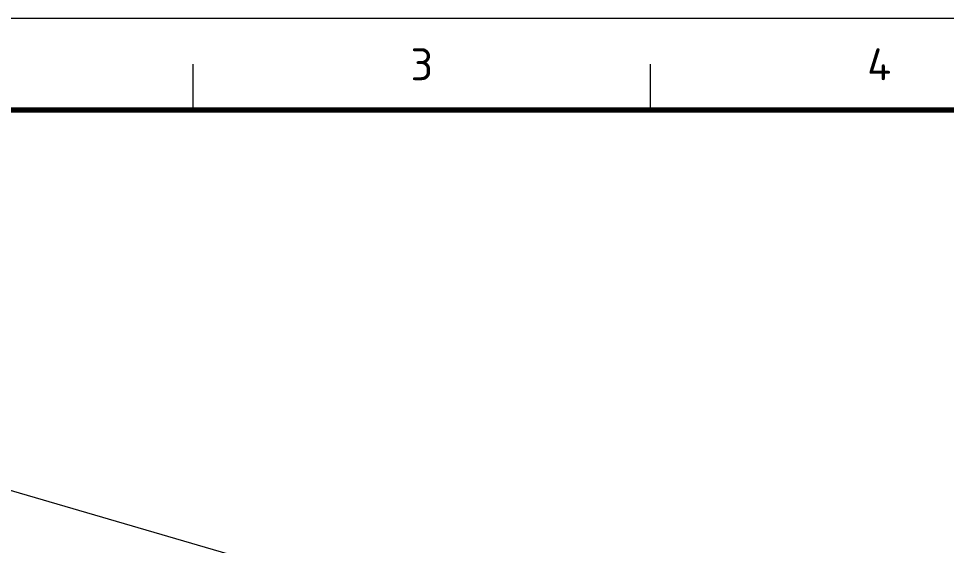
# Model space of a CAD drawing. Header units: millimetres. Extents: x 0 to 841, y 0 to 594.
# Drawn here: x 101.4 to 202.9, y 536.4 to 594 of the extents above; entities that cross this region are included whole.
import ezdxf
from ezdxf.enums import TextEntityAlignment as Align

# ---------------------------------------------------------------- set-up
doc = ezdxf.new("R2010")
doc.units = ezdxf.units.MM
for name, color, linetype, lineweight in [('06-TEXTO', 7, 'CONTINUOUS', 25), ('07-RECUADRO', 7, 'CONTINUOUS', 70), ('08-FINA', 5, 'CONTINUOUS', 18)]:
    doc.layers.add(name, color=color, linetype=linetype, lineweight=lineweight)
doc.styles.add('ISO3098', font='isocpeur.ttf')

msp = doc.modelspace()

# ---------------------------------------------------------------- linework, layer by layer
at = {"layer": '07-RECUADRO'}
msp.add_lwpolyline([(25, 10), (831, 10), (831, 584), (25, 584)], close=True, dxfattribs=at)
at = {"layer": '08-FINA'}
for p, q in [((120.5, 584), (120.5, 589)), ((170.5, 584), (170.5, 589)), ((51.32, 556.74), (309.49, 481.61))]:
    msp.add_line(p, q, dxfattribs=at)
msp.add_lwpolyline([(0, 0), (841, 0), (841, 594), (0, 594)], close=True, dxfattribs=at)

# ---------------------------------------------------------------- texts
at = {"layer": '06-TEXTO', "style": 'ISO3098'}
for s, p in [('3', (145.5, 589)), ('4', (195.5, 589))]:
    msp.add_text(s, height=3.5, dxfattribs=at).set_placement(p, align=Align.MIDDLE_CENTER)

doc.saveas('drawing.dxf')
